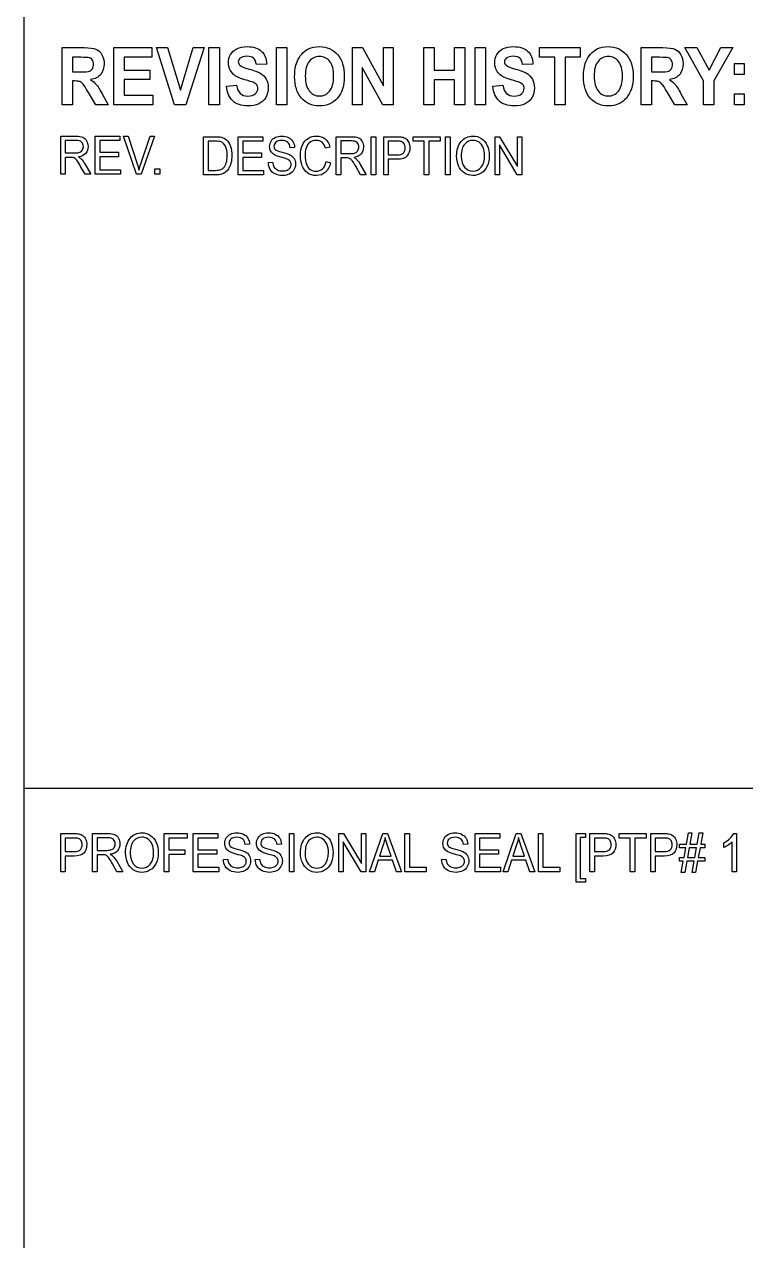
# Model space of a CAD drawing. Header units: millimetres. Extents: x 6 to 426, y 5 to 274.
# Drawn here: x 352.3 to 392.7, y 73.6 to 141.6 of the extents above; entities that cross this region are included whole.
import ezdxf

# ---------------------------------------------------------------- set-up
doc = ezdxf.new("R2010")
doc.units = ezdxf.units.MM
doc.layers.get('0').update_dxf_attribs({"linetype": 'CONTINUOUS'})

msp = doc.modelspace()

# ---------------------------------------------------------------- linework, layer by layer
at = {"color": 7}
for points in [[(352.29999, 8.499976), (352.29999, 270.899996)], [(354.424703, 137.141316), (354.424703, 140.345356), (355.642667, 140.345356)], [(386.83222, 137.14129), (386.83222, 140.34533), (388.05016, 140.34533)], [(355.454982, 139.803329), (355.003384, 139.803329), (355.003384, 138.990306)], [(387.862498, 139.803303), (387.410901, 139.803303), (387.410901, 138.99028)], [(355.003384, 138.990306), (355.431509, 138.990306)], [(365.869107, 139.429603), (365.290427, 139.401191)], [(380.773768, 139.42959), (380.19511, 139.401178)], [(387.410901, 138.99028), (387.839026, 138.99028)], [(355.120676, 138.478882), (355.003384, 138.478882), (355.003384, 137.141316), (354.424703, 137.141316)], [(363.620889, 138.18383), (364.183921, 138.245025)], [(378.525572, 138.183817), (379.088605, 138.245012)], [(387.528193, 138.478857), (387.410901, 138.478857), (387.410901, 137.14129), (386.83222, 137.14129)], [(356.651418, 137.766388), (357.001371, 137.141316), (356.309311, 137.141316), (355.890931, 137.838511)], [(389.058934, 137.766362), (389.408865, 137.14129), (388.716804, 137.14129), (388.298448, 137.838485)], [(354.338101, 133.257076), (354.338101, 135.393108), (355.185254, 135.393108)], [(355.195694, 135.157067), (354.590948, 135.157067), (354.590948, 134.450397)], [(358.588219, 133.257076), (357.84794, 135.393108), (358.121621, 135.393108), (358.618195, 133.841352)], [(358.821506, 133.841352), (359.337617, 135.393108), (359.595673, 135.393108), (358.847571, 133.257076), (358.588219, 133.257076)], [(362.337389, 133.226076), (362.337389, 135.362108), (362.99556, 135.362108)], [(362.991648, 135.11004), (362.590236, 135.11004), (362.590236, 133.478146)], [(369.757161, 133.226076), (369.757161, 135.362108), (370.604314, 135.362108)], [(370.614754, 135.126067), (370.010008, 135.126067), (370.010008, 134.419397)], [(372.42244, 133.226076), (372.42244, 135.362108), (373.143181, 135.362108)], [(373.164038, 135.11004), (372.675287, 135.11004), (372.675287, 134.346547)], [(354.884189, 134.205612), (354.590948, 134.205612), (354.590948, 133.257073), (354.338101, 133.257076)], [(354.590948, 134.450397), (355.13442, 134.450397)], [(367.422924, 134.760351), (367.180516, 134.739958)], [(369.409175, 134.776375), (369.160239, 134.710809)], [(370.303249, 134.174612), (370.010008, 134.174612), (370.010008, 133.226073), (369.757161, 133.226076)], [(370.010008, 134.419397), (370.553504, 134.419397)], [(372.675287, 134.346547), (373.169246, 134.346547)], [(355.689629, 133.838438), (356.02199, 133.257076), (355.703981, 133.257076), (355.451134, 133.701476)], [(362.590236, 133.478146), (362.998176, 133.478146)], [(365.959312, 133.912345), (366.197807, 133.935662)], [(369.18892, 133.975), (369.441767, 133.903603)], [(371.108713, 133.807438), (371.441051, 133.226076), (371.123041, 133.226076), (370.870194, 133.670476)], [(373.165334, 134.094481), (372.675287, 134.094481), (372.675287, 133.226081), (372.42244, 133.226076)], [(363.026857, 133.226076), (362.337389, 133.226076)], [(352.3, 98.89999), (426.11324, 98.89999)], [(354.337389, 94.226076), (354.337389, 96.362108), (355.05813, 96.362108)], [(355.078986, 96.11004), (354.590236, 96.11004), (354.590236, 95.346547)], [(356.121626, 94.226076), (356.121626, 96.362108), (356.968779, 96.362108)], [(356.979219, 96.126067), (356.374473, 96.126067), (356.374473, 95.419397)], [(383.955251, 94.226071), (383.955251, 96.362103), (384.675992, 96.362103)], [(384.696825, 96.110035), (384.208098, 96.110035), (384.208098, 95.346541)], [(387.366017, 94.226071), (387.366017, 96.362103), (388.086758, 96.362103)], [(388.107614, 96.110035), (387.618864, 96.110035), (387.618864, 95.346541)], [(392.009746, 96.370845), (392.160926, 96.370845), (392.160926, 94.226071)], [(354.590236, 95.346547), (355.084195, 95.346547)], [(356.374473, 95.419397), (356.917945, 95.419397)], [(364.909894, 95.760348), (364.667463, 95.739956)], [(366.690219, 95.760348), (366.447811, 95.739956)], [(372.38962, 95.729744), (372.179782, 95.103213)], [(372.179782, 95.103213), (372.827537, 95.103213), (372.628139, 95.694774)], [(377.123257, 95.760345), (376.880849, 95.739953)], [(379.857633, 95.729744), (379.647795, 95.103213)], [(379.647795, 95.103213), (380.295527, 95.103213), (380.096129, 95.694774)], [(384.208098, 95.346541), (384.702057, 95.346541)], [(387.618864, 95.346541), (388.112823, 95.346541)], [(391.45713, 95.581126), (391.45713, 95.834653)], [(392.160926, 94.226071), (391.92632, 94.226071), (391.92632, 95.897305)], [(355.080282, 95.094481), (354.590236, 95.094481), (354.590236, 94.226081), (354.337389, 94.226076)], [(356.667714, 95.174612), (356.374473, 95.174612), (356.374473, 94.226073), (356.121626, 94.226076)], [(357.473177, 94.807438), (357.805515, 94.226076), (357.487506, 94.226076), (357.234659, 94.670476)], [(363.446259, 94.912343), (363.684778, 94.935659)], [(365.226607, 94.912343), (365.465103, 94.935659)], [(375.659645, 94.91234), (375.89814, 94.935657)], [(384.698145, 95.094476), (384.208098, 95.094476), (384.208098, 94.226076), (383.955251, 94.226071)], [(388.10891, 95.094476), (387.618864, 95.094476), (387.618864, 94.226076), (387.366017, 94.226071)]]:
    msp.add_lwpolyline(points, dxfattribs=at)
for points in [[(357.314149, 137.141316), (357.314149, 140.345356), (359.439197, 140.345356), (359.439197, 139.803336), (357.89283, 139.803336), (357.89283, 139.093026), (359.331674, 139.093026), (359.331674, 138.55319), (357.89283, 138.55319), (357.89283, 137.681151), (359.493942, 137.681151), (359.493942, 137.141316)], [(360.715795, 137.141316), (359.691396, 140.345356), (360.318943, 140.345356), (361.044244, 137.974017), (361.746073, 140.345356), (362.359939, 140.345356), (361.333573, 137.141316)], [(362.637532, 137.141316), (362.637532, 140.345356), (363.216213, 140.345356), (363.216213, 137.141316)], [(366.420404, 137.141316), (366.420404, 140.345356), (366.999062, 140.345356), (366.999062, 137.141316)], [(370.670499, 137.141303), (370.670499, 140.345343), (371.233531, 140.345343), (372.406518, 138.205674), (372.406518, 140.345343), (372.944134, 140.345343), (372.944134, 137.141303), (372.363509, 137.141303), (371.208115, 139.230705), (371.208115, 137.141303)], [(374.670362, 137.141303), (374.670362, 140.345343), (375.249043, 140.345343), (375.249043, 139.084271), (376.382909, 139.084271), (376.382909, 140.345343), (376.96159, 140.345343), (376.96159, 137.141303), (376.382909, 137.141303), (376.382909, 138.542251), (375.249043, 138.542251), (375.249043, 137.141303)], [(377.542215, 137.141303), (377.542215, 140.345343), (378.120896, 140.345343), (378.120896, 137.141303)], [(381.987819, 137.141303), (381.987819, 139.803323), (381.137402, 139.803323), (381.137402, 140.345343), (383.41495, 140.345343), (383.41495, 139.803323), (382.566477, 139.803323), (382.566477, 137.141303)], [(390.325763, 137.14129), (390.325763, 138.489785), (389.275925, 140.34533), (389.954305, 140.34533), (390.628773, 139.0777), (391.28956, 140.34533), (391.956204, 140.34533), (390.902477, 138.485412), (390.902477, 137.14129)], [(392.048079, 138.848217), (392.048079, 139.46236), (392.597431, 139.46236), (392.597431, 138.848217)], [(367.433067, 138.723666)], [(368.02934, 138.745507)], [(383.5987, 138.723653)], [(384.194973, 138.745494)], [(363.620889, 138.18383)], [(378.525572, 138.183817)], [(392.048079, 137.14129), (392.048079, 137.755433), (392.597431, 137.755433), (392.597431, 137.14129)], [(356.267014, 133.257076), (356.267014, 135.393108), (357.648519, 135.393108), (357.648519, 135.14104), (356.519861, 135.14104), (356.519861, 134.486824), (357.576852, 134.486824), (357.576852, 134.236213), (356.519861, 134.236213), (356.519861, 133.509146), (357.692848, 133.509146), (357.692848, 133.257076)], [(364.270214, 133.226076), (364.270214, 135.362108), (365.651719, 135.362108), (365.651719, 135.11004), (364.523061, 135.11004), (364.523061, 134.455824), (365.580052, 134.455824), (365.580052, 134.205213), (364.523061, 134.205213), (364.523061, 133.478146), (365.696048, 133.478146), (365.696048, 133.226076)], [(371.723875, 133.226076), (371.723875, 135.362108), (371.976722, 135.362108), (371.976722, 133.226076)], [(374.688923, 133.226076), (374.688923, 135.11004), (374.059408, 135.11004), (374.059408, 135.362108), (375.573877, 135.362108), (375.573877, 135.11004), (374.94177, 135.11004), (374.94177, 133.226076)], [(375.876238, 133.226076), (375.876238, 135.362108), (376.129085, 135.362108), (376.129085, 133.226076)], [(378.648392, 133.226073), (378.648392, 135.362106), (378.907744, 135.362106), (379.91131, 133.685043), (379.91131, 135.362106), (380.153717, 135.362106), (380.153717, 133.226073), (379.894365, 133.226073), (378.8908, 134.904593), (378.8908, 133.226073)], [(376.497928, 134.266408)], [(376.758577, 134.262035)], [(359.613913, 133.257076), (359.613913, 133.555772), (359.881113, 133.555772), (359.881113, 133.257076)], [(365.959312, 133.912355)], [(369.18892, 133.975)], [(360.134544, 94.226073), (360.134544, 96.362106), (361.423526, 96.362106), (361.423526, 96.110038), (360.387392, 96.110038), (360.387392, 95.448537), (361.284059, 95.448537), (361.284059, 95.196466), (360.387392, 95.196466), (360.387392, 94.226073)], [(361.757161, 94.226073), (361.757161, 96.362106), (363.138689, 96.362106), (363.138689, 96.110038), (362.010008, 96.110038), (362.010008, 95.455822), (363.067, 95.455822), (363.067, 95.205211), (362.010008, 95.205211), (362.010008, 94.478144), (363.182995, 94.478144), (363.182995, 94.226073)], [(367.13596, 94.226073), (367.13596, 96.362106), (367.388807, 96.362106), (367.388807, 94.226073)], [(369.908114, 94.226071), (369.908114, 96.362103), (370.167466, 96.362103), (371.171008, 94.68504), (371.171008, 96.362103), (371.413439, 96.362103), (371.413439, 94.226071), (371.154087, 94.226071), (370.150522, 95.90459), (370.150522, 94.226071)], [(371.628485, 94.226071), (372.362259, 96.362103), (372.634643, 96.362103), (373.416634, 94.226071), (373.128602, 94.226071), (372.905731, 94.872999), (372.106796, 94.872999), (371.896958, 94.226071)], [(373.608232, 94.226071), (373.608232, 96.362103), (373.861056, 96.362103), (373.861056, 94.478141), (374.802052, 94.478141), (374.802052, 94.226071)], [(377.531197, 94.226071), (377.531197, 96.362103), (378.912725, 96.362103), (378.912725, 96.110035), (377.784044, 96.110035), (377.784044, 95.455819), (378.841035, 95.455819), (378.841035, 95.205208), (377.784044, 95.205208), (377.784044, 94.478141), (378.957031, 94.478141), (378.957031, 94.226071)], [(379.096475, 94.226071), (379.830249, 96.362103), (380.102656, 96.362103), (380.884624, 94.226071), (380.596592, 94.226071), (380.373744, 94.872999), (379.574809, 94.872999), (379.364971, 94.226071)], [(381.076222, 94.226071), (381.076222, 96.362103), (381.329069, 96.362103), (381.329069, 94.478141), (382.270065, 94.478141), (382.270065, 94.226071)], [(383.188908, 93.633052), (383.188908, 96.362103), (383.706316, 96.362103), (383.706316, 96.145002), (383.423491, 96.145002), (383.423491, 93.850153), (383.706316, 93.850153), (383.706316, 93.633052)], [(386.22171, 94.226071), (386.22171, 96.110035), (385.592219, 96.110035), (385.592219, 96.362103), (387.106665, 96.362103), (387.106665, 96.110035), (386.474558, 96.110035), (386.474558, 94.226071)], [(389.074675, 94.189644), (389.188055, 94.810347), (388.9678, 94.810347), (388.9678, 95.027448), (389.227152, 95.027448), (389.32361, 95.556355), (388.9678, 95.556355), (388.9678, 95.773456), (389.362707, 95.773456), (389.476087, 96.39853), (389.671596, 96.39853), (389.558194, 95.773456), (389.968749, 95.773456), (390.082129, 96.39853), (390.278935, 96.39853), (390.165555, 95.773456), (390.391018, 95.773456), (390.391018, 95.556355), (390.126458, 95.556355), (390.028703, 95.027448), (390.391018, 95.027448), (390.391018, 94.810347), (389.989606, 94.810347), (389.876203, 94.189644), (389.680717, 94.189644), (389.7928, 94.810347), (389.383564, 94.810347), (389.270161, 94.189644)], [(389.422661, 95.027448), (389.831897, 95.027448), (389.929652, 95.556355), (389.519096, 95.556355)], [(357.968432, 95.266408)], [(358.229104, 95.262035)], [(363.446259, 94.912353)], [(365.226607, 94.912353)], [(367.757627, 95.266406)], [(368.018298, 95.262032)], [(375.659645, 94.91235)]]:
    msp.add_lwpolyline(points, close=True, dxfattribs=at)
for points in [[(355.642667, 140.345356), (355.948933, 140.345356), (356.171147, 140.316215), (356.309311, 140.257933)], [(356.309311, 140.257933), (356.448755, 140.201108), (356.560183, 140.099116), (356.643593, 139.951955)], [(363.847648, 139.96288), (363.931074, 140.105672), (364.050333, 140.214222), (364.205426, 140.288532)], [(364.205426, 140.288532), (364.361815, 140.362841), (364.550141, 140.399996), (364.770403, 140.399996)], [(364.770403, 140.399996), (365.130126, 140.399996), (365.400566, 140.311845), (365.581723, 140.135542)], [(367.829942, 139.984738), (367.943321, 140.114415), (368.067133, 140.21058), (368.201377, 140.273232)], [(368.201377, 140.273232), (368.379927, 140.357741), (368.585853, 140.399996), (368.819155, 140.399996)], [(368.819155, 140.399996), (369.241424, 140.399996), (369.578978, 140.253563), (369.831818, 139.960696)], [(378.752332, 139.962868), (378.835742, 140.105659), (378.955001, 140.214209), (379.11011, 140.288519)], [(379.11011, 140.288519), (379.266499, 140.362828), (379.454824, 140.399983), (379.675087, 140.399983)], [(379.675087, 140.399983), (380.034794, 140.399983), (380.305234, 140.311832), (380.486407, 140.13553)], [(383.995575, 139.984725), (384.108955, 140.114402), (384.232767, 140.210567), (384.36701, 140.273219)], [(384.36701, 140.273219), (384.54556, 140.357728), (384.751486, 140.399983), (384.984789, 140.399983)], [(384.984789, 140.399983), (385.407057, 140.399983), (385.744611, 140.25355), (385.997451, 139.960683)], [(388.05016, 140.34533), (388.356441, 140.34533), (388.578656, 140.316189), (388.716804, 140.257907)], [(388.716804, 140.257907), (388.856264, 140.201083), (388.9677, 140.09909), (389.05111, 139.951929)], [(355.87725, 139.792408), (355.830337, 139.799688), (355.689581, 139.803329), (355.454982, 139.803329)], [(356.094264, 139.665644), (356.043431, 139.732668), (355.971093, 139.774922), (355.87725, 139.792408)], [(356.172459, 139.405562), (356.172459, 139.513384), (356.146394, 139.600078), (356.094264, 139.665644)], [(356.643593, 139.951955), (356.727004, 139.804793), (356.768709, 139.636505), (356.768709, 139.447089)], [(363.7245, 139.506097), (363.7245, 139.669288), (363.765549, 139.821549), (363.847648, 139.96288)], [(364.369639, 139.748696), (364.308389, 139.699156), (364.277764, 139.63286), (364.277764, 139.549809)], [(364.764547, 139.864531), (364.596414, 139.864531), (364.464778, 139.82592), (364.369639, 139.748696)], [(365.130126, 139.755254), (365.049323, 139.828106), (364.927463, 139.864531), (364.764547, 139.864531)], [(365.290427, 139.401191), (365.265658, 139.565837), (365.212224, 139.683858), (365.130126, 139.755254)], [(365.581723, 140.135542), (365.764177, 139.95924), (365.859972, 139.723927), (365.869107, 139.429603)], [(367.564062, 139.545438), (367.629216, 139.708627), (367.717843, 139.85506), (367.829942, 139.984738)], [(368.248298, 139.571653), (368.102326, 139.389523), (368.02934, 139.114141), (368.02934, 138.745507)], [(368.825012, 139.847035), (368.586509, 139.847035), (368.394271, 139.755241), (368.248298, 139.571653)], [(369.397813, 139.576024), (369.254449, 139.756698), (369.063515, 139.847035), (368.825012, 139.847035)], [(369.614827, 138.754251), (369.614827, 139.121426), (369.542489, 139.39535), (369.397813, 139.576024)], [(369.831818, 139.960696), (370.085969, 139.66783), (370.213045, 139.260586), (370.213045, 138.738965)], [(378.629183, 139.506084), (378.629183, 139.669275), (378.670233, 139.821536), (378.752332, 139.962868)], [(379.274323, 139.748683), (379.213057, 139.699143), (379.182424, 139.632847), (379.182424, 139.549796)], [(379.66923, 139.864518), (379.501097, 139.864518), (379.369462, 139.825907), (379.274323, 139.748683)], [(380.034809, 139.755241), (379.953991, 139.828093), (379.832132, 139.864518), (379.66923, 139.864518)], [(380.19511, 139.401178), (380.170342, 139.565824), (380.116908, 139.683845), (380.034809, 139.755241)], [(380.486407, 140.13553), (380.66886, 139.959227), (380.764647, 139.723914), (380.773768, 139.42959)], [(383.729695, 139.545425), (383.79485, 139.708614), (383.883476, 139.855047), (383.995575, 139.984725)], [(384.413932, 139.57164), (384.267959, 139.38951), (384.194973, 139.114128), (384.194973, 138.745494)], [(384.990645, 139.847022), (384.752142, 139.847022), (384.559904, 139.755228), (384.413932, 139.57164)], [(385.563446, 139.576011), (385.420082, 139.756685), (385.229148, 139.847022), (384.990645, 139.847022)], [(385.78046, 138.754239), (385.78046, 139.121413), (385.708122, 139.395337), (385.563446, 139.576011)], [(385.997451, 139.960683), (386.251602, 139.667817), (386.378678, 139.260573), (386.378678, 138.738952)], [(388.284767, 139.792382), (388.237853, 139.799662), (388.097097, 139.803303), (387.862498, 139.803303)], [(388.501758, 139.665618), (388.45094, 139.732642), (388.37861, 139.774897), (388.284767, 139.792382)], [(388.579976, 139.405536), (388.579976, 139.513358), (388.553903, 139.600052), (388.501758, 139.665618)], [(389.05111, 139.951929), (389.134521, 139.804767), (389.176226, 139.636479), (389.176226, 139.447063)], [(355.431509, 138.990306), (355.709118, 138.990306), (355.882459, 139.003418), (355.951533, 139.029644)], [(355.951533, 139.029644), (356.020622, 139.055871), (356.074712, 139.101039), (356.113802, 139.165149)], [(356.113802, 139.165149), (356.152906, 139.229259), (356.172459, 139.309397), (356.172459, 139.405562)], [(356.768709, 139.447089), (356.768709, 139.206677), (356.705499, 139.00779), (356.57908, 138.850429)], [(363.988412, 138.861355), (363.812471, 139.037658), (363.7245, 139.252572), (363.7245, 139.506097)], [(364.277764, 139.549809), (364.277764, 139.474043), (364.306437, 139.409205), (364.363783, 139.355295)], [(364.363783, 139.355295), (364.436761, 139.286813), (364.614006, 139.215418), (364.895519, 139.141108)], [(364.895519, 139.141108), (365.177031, 139.066799), (365.38491, 138.989575), (365.519154, 138.909438)], [(365.519154, 138.909438), (365.654694, 138.830758), (365.760265, 138.722209), (365.835867, 138.583789)], [(367.433067, 138.723666), (367.433067, 139.050043), (367.476732, 139.323967), (367.564062, 139.545438)], [(378.893096, 138.861342), (378.717154, 139.037645), (378.629183, 139.252559), (378.629183, 139.506084)], [(379.182424, 139.549796), (379.182424, 139.47403), (379.211097, 139.409192), (379.268443, 139.355282)], [(379.268443, 139.355282), (379.341437, 139.2868), (379.51869, 139.215405), (379.800203, 139.141095)], [(379.800203, 139.141095), (380.081715, 139.066786), (380.289593, 138.989562), (380.423837, 138.909425)], [(380.423837, 138.909425), (380.559377, 138.830745), (380.664948, 138.722196), (380.74055, 138.583776)], [(383.5987, 138.723653), (383.5987, 139.05003), (383.642365, 139.323954), (383.729695, 139.545425)], [(387.839026, 138.99028), (388.116634, 138.99028), (388.289975, 139.003393), (388.35905, 139.029618)], [(388.35905, 139.029618), (388.428124, 139.055845), (388.482213, 139.101014), (388.521318, 139.165123)], [(388.521318, 139.165123), (388.560423, 139.229233), (388.579976, 139.309371), (388.579976, 139.405536)], [(389.176226, 139.447063), (389.176226, 139.206651), (389.113016, 139.007764), (388.986596, 138.850403)], [(355.411972, 138.441729), (355.350722, 138.466498), (355.253624, 138.478882), (355.120676, 138.478882)], [(355.585954, 138.308407), (355.531216, 138.373975), (355.473222, 138.418415), (355.411972, 138.441729)], [(355.890931, 137.838511), (355.742351, 138.087665), (355.640692, 138.244297), (355.585954, 138.308407)], [(356.57908, 138.850429), (356.45266, 138.694525), (356.263686, 138.596174), (356.012158, 138.555377)], [(356.012158, 138.555377), (356.137266, 138.473782), (356.240221, 138.384174), (356.321024, 138.286553)], [(356.321024, 138.286553), (356.403138, 138.18893), (356.513269, 138.015542), (356.651418, 137.766388)], [(364.641375, 138.544449), (364.33119, 138.630414), (364.113536, 138.736049), (363.988412, 138.861355)], [(364.183921, 138.245025), (364.21781, 138.033754), (364.286229, 137.878579), (364.389176, 137.7795)], [(365.104709, 138.404572), (365.036931, 138.430799), (364.882487, 138.477425), (364.641375, 138.544449)], [(365.311931, 138.264696), (365.272826, 138.318606), (365.203752, 138.365231), (365.104709, 138.404572)], [(365.372533, 138.072366), (365.372533, 138.148133), (365.352332, 138.212243), (365.311931, 138.264696)], [(365.835867, 138.583789), (365.912765, 138.446828), (365.951214, 138.277082), (365.951214, 138.074553)], [(367.810382, 137.521605), (367.558838, 137.813013), (367.433067, 138.2137), (367.433067, 138.723666)], [(368.02934, 138.745507), (368.02934, 138.382703), (368.104278, 138.107322), (368.254155, 137.919364)], [(369.391956, 137.917177), (369.540537, 138.103679), (369.614827, 138.382704), (369.614827, 138.754251)], [(370.213045, 138.738965), (370.213045, 138.221714), (370.087273, 137.816655), (369.83573, 137.523789)], [(379.546059, 138.544436), (379.235874, 138.630401), (379.018219, 138.736036), (378.893096, 138.861342)], [(379.088605, 138.245012), (379.122478, 138.033741), (379.190897, 137.878566), (379.29386, 137.779487)], [(380.009392, 138.404559), (379.941615, 138.430786), (379.78717, 138.477412), (379.546059, 138.544436)], [(380.216615, 138.264683), (380.17751, 138.318593), (380.108436, 138.365219), (380.009392, 138.404559)], [(380.277217, 138.072353), (380.277217, 138.14812), (380.257016, 138.21223), (380.216615, 138.264683)], [(380.74055, 138.583776), (380.817433, 138.446815), (380.855874, 138.277069), (380.855874, 138.07454)], [(383.976015, 137.521592), (383.724472, 137.813), (383.5987, 138.213687), (383.5987, 138.723653)], [(384.194973, 138.745494), (384.194973, 138.38269), (384.269912, 138.107309), (384.419788, 137.919351)], [(385.55759, 137.917164), (385.70617, 138.103666), (385.78046, 138.382691), (385.78046, 138.754239)], [(386.378678, 138.738952), (386.378678, 138.221701), (386.252906, 137.816642), (386.001363, 137.523776)], [(387.819489, 138.441703), (387.758224, 138.466472), (387.661125, 138.478857), (387.528193, 138.478857)], [(387.993471, 138.308381), (387.938733, 138.373949), (387.880739, 138.41839), (387.819489, 138.441703)], [(388.298448, 137.838485), (388.149867, 138.087639), (388.048208, 138.244271), (387.993471, 138.308381)], [(388.986596, 138.850403), (388.860176, 138.694499), (388.671195, 138.596148), (388.419651, 138.555351)], [(388.419651, 138.555351), (388.544775, 138.473756), (388.647738, 138.384148), (388.72854, 138.286527)], [(388.72854, 138.286527), (388.810655, 138.188904), (388.920786, 138.015516), (389.058934, 137.766362)], [(363.968875, 137.364242), (363.774677, 137.552202), (363.658682, 137.825398), (363.620889, 138.18383)], [(364.389176, 137.7795), (364.493451, 137.680422), (364.633559, 137.630882), (364.8095, 137.630882)], [(364.8095, 137.630882), (364.995874, 137.630882), (365.135982, 137.674594), (365.229825, 137.762017)], [(365.229825, 137.762017), (365.324964, 137.850896), (365.372533, 137.954346), (365.372533, 138.072366)], [(365.814362, 137.558759), (365.723127, 137.398484), (365.5941, 137.279006), (365.427279, 137.200324)], [(365.951214, 138.074553), (365.951214, 137.890965), (365.905597, 137.719033), (365.814362, 137.558759)], [(368.826956, 137.086676), (368.400783, 137.086676), (368.061925, 137.231652), (367.810382, 137.521605)], [(368.254155, 137.919364), (368.404032, 137.732862), (368.594317, 137.639611), (368.825012, 137.639611)], [(368.825012, 137.639611), (369.055691, 137.639611), (369.244672, 137.732133), (369.391956, 137.917177)], [(369.83573, 137.523789), (369.584186, 137.23238), (369.247929, 137.086676), (368.826956, 137.086676)], [(378.873559, 137.364229), (378.679361, 137.552189), (378.563365, 137.825385), (378.525572, 138.183817)], [(379.29386, 137.779487), (379.398134, 137.680409), (379.538243, 137.630869), (379.714184, 137.630869)], [(379.714184, 137.630869), (379.900558, 137.630869), (380.040666, 137.674581), (380.134508, 137.762004)], [(380.134508, 137.762004), (380.229647, 137.850883), (380.277217, 137.954333), (380.277217, 138.072353)], [(380.719046, 137.558746), (380.627811, 137.398471), (380.498783, 137.278993), (380.331962, 137.200311)], [(380.855874, 138.07454), (380.855874, 137.890952), (380.810265, 137.71902), (380.719046, 137.558746)], [(384.992589, 137.086663), (384.566416, 137.086663), (384.227558, 137.231639), (383.976015, 137.521592)], [(384.419788, 137.919351), (384.569665, 137.732849), (384.75995, 137.639598), (384.990645, 137.639598)], [(384.990645, 137.639598), (385.221324, 137.639598), (385.410306, 137.73212), (385.55759, 137.917164)], [(386.001363, 137.523776), (385.74982, 137.232367), (385.413562, 137.086663), (384.992589, 137.086663)], [(364.803644, 137.084489), (364.441313, 137.084489), (364.163057, 137.17774), (363.968875, 137.364242)], [(365.427279, 137.200324), (365.260457, 137.123101), (365.052579, 137.084489), (364.803644, 137.084489)], [(379.708327, 137.084476), (379.345997, 137.084476), (379.067741, 137.177727), (378.873559, 137.364229)], [(380.331962, 137.200311), (380.165126, 137.123088), (379.957247, 137.084476), (379.708327, 137.084476)], [(355.185254, 135.393108), (355.355563, 135.393108), (355.485022, 135.373681), (355.573634, 135.334827)], [(355.505879, 135.059445), (355.440709, 135.124526), (355.337314, 135.157067), (355.195694, 135.157067)], [(355.60493, 134.810289), (355.60493, 134.911312), (355.571913, 134.994364), (355.505879, 135.059445)], [(355.554097, 134.617959), (355.587986, 134.677212), (355.60493, 134.741322), (355.60493, 134.810289)], [(355.573634, 135.334827), (355.66226, 135.296944), (355.733078, 135.229434), (355.786087, 135.132296)], [(355.865578, 134.810289), (355.865578, 134.658756), (355.821705, 134.531021), (355.733958, 134.427086)], [(355.786087, 135.132296), (355.839081, 135.03516), (355.865578, 134.927824), (355.865578, 134.810289)], [(363.318778, 135.066329), (363.251016, 135.09547), (363.141972, 135.11004), (362.991648, 135.11004)], [(362.99556, 135.362108), (363.144141, 135.362108), (363.257528, 135.35191), (363.335722, 135.331512)], [(363.557297, 134.824457), (363.492127, 134.944906), (363.412621, 135.02553), (363.318778, 135.066329)], [(363.335722, 135.331512), (363.445213, 135.303342), (363.538624, 135.252345), (363.615954, 135.17852)], [(363.656348, 134.31012), (363.656348, 134.533533), (363.623331, 134.704979), (363.557297, 134.824457)], [(363.615954, 135.17852), (363.716741, 135.083327), (363.791895, 134.96142), (363.841417, 134.812801)], [(363.841417, 134.812801), (363.891818, 134.665154), (363.917019, 134.496136), (363.917019, 134.305749)], [(366.032298, 134.80989), (366.032298, 134.917712), (366.059667, 135.018249), (366.114404, 135.1115)], [(366.098756, 134.54325), (366.054451, 134.622902), (366.032298, 134.711782), (366.032298, 134.80989)], [(366.114404, 135.1115), (366.169142, 135.205722), (366.24908, 135.277117), (366.354219, 135.325684)], [(366.380284, 135.054681), (366.310763, 134.992514), (366.276002, 134.917233), (366.276002, 134.828838)], [(366.276002, 134.828838), (366.276002, 134.752101), (366.30077, 134.688963), (366.350307, 134.639422)], [(366.354219, 135.325684), (366.459343, 135.374253), (366.576202, 135.398538), (366.704798, 135.398538)], [(366.715238, 135.149389), (366.562306, 135.149389), (366.450655, 135.117819), (366.380284, 135.054681)], [(366.704798, 135.398538), (366.846434, 135.398538), (366.971118, 135.372796), (367.078849, 135.321313)], [(367.047576, 135.045939), (366.972854, 135.114906), (366.862075, 135.149389), (366.715238, 135.149389)], [(367.180516, 134.739958), (367.167553, 134.874979), (367.12324, 134.976973), (367.047576, 135.045939)], [(367.078849, 135.321313), (367.18746, 135.270803), (367.270871, 135.196008), (367.329081, 135.096928)], [(367.329081, 135.096928), (367.387306, 134.997849), (367.418587, 134.885656), (367.422924, 134.760351)], [(367.752669, 134.31012), (367.752669, 134.532562), (367.790462, 134.72635), (367.866049, 134.891483)], [(367.866049, 134.891483), (367.942515, 135.057585), (368.050694, 135.183377), (368.190586, 135.268857)], [(368.280517, 135.038644), (368.182338, 134.959963), (368.113263, 134.854084), (368.073294, 134.721007)], [(368.190586, 135.268857), (368.331342, 135.355309), (368.486003, 135.398535), (368.654568, 135.398535)], [(368.649359, 135.156666), (368.502507, 135.156666), (368.37956, 135.117325), (368.280517, 135.038644)], [(368.967369, 135.0503), (368.883079, 135.12121), (368.777076, 135.156666), (368.649359, 135.156666)], [(368.654568, 135.398535), (368.845725, 135.398535), (369.006466, 135.344138), (369.13679, 135.235345)], [(369.160239, 134.710809), (369.115934, 134.866227), (369.051644, 134.979391), (368.967369, 135.0503)], [(369.13679, 135.235345), (369.267114, 135.126553), (369.357909, 134.973563), (369.409175, 134.776375)], [(370.604314, 135.362108), (370.774623, 135.362108), (370.90409, 135.342681), (370.992717, 135.303827)], [(370.924939, 135.028445), (370.859769, 135.093526), (370.756374, 135.126067), (370.614754, 135.126067)], [(371.02399, 134.779289), (371.02399, 134.880312), (370.990973, 134.963364), (370.924939, 135.028445)], [(370.992717, 135.303827), (371.081344, 135.265944), (371.152154, 135.198434), (371.205148, 135.101296)], [(371.205148, 135.101296), (371.258157, 135.00416), (371.284662, 134.896824), (371.284662, 134.779289)], [(373.143181, 135.362108), (373.270033, 135.362108), (373.366916, 135.355311), (373.433829, 135.341716)], [(373.399941, 135.091097), (373.357363, 135.103726), (373.278729, 135.11004), (373.164038, 135.11004)], [(373.558945, 134.964333), (373.518976, 135.028445), (373.465975, 135.0707), (373.399941, 135.091097)], [(373.433829, 135.341716), (373.527657, 135.324231), (373.606291, 135.290719), (373.669732, 135.24118)], [(373.620195, 134.735577), (373.620195, 134.824943), (373.599779, 134.901195), (373.558945, 134.964333)], [(373.669732, 135.24118), (373.733158, 135.192611), (373.783984, 135.12413), (373.822209, 135.035735)], [(373.822209, 135.035735), (373.861314, 134.947341), (373.880867, 134.850205), (373.880867, 134.744327)], [(376.497928, 134.266408), (376.497928, 134.620957), (376.583075, 134.898282), (376.753368, 135.098382)], [(376.753368, 135.098382), (376.923661, 135.299455), (377.143484, 135.399992), (377.412836, 135.399992)], [(376.95147, 134.949761), (376.822874, 134.8128), (376.758577, 134.583557), (376.758577, 134.262035)], [(377.414156, 135.156663), (377.235159, 135.156663), (377.08093, 135.087696), (376.95147, 134.949761)], [(377.412836, 135.399992), (377.589225, 135.399992), (377.74823, 135.352881), (377.88985, 135.258659)], [(377.754318, 135.04884), (377.653531, 135.120722), (377.540143, 135.156663), (377.414156, 135.156663)], [(377.985012, 134.747233), (377.932867, 134.877395), (377.855969, 134.977931), (377.754318, 135.04884)], [(377.88985, 135.258659), (378.031486, 135.164436), (378.139233, 135.032816), (378.213091, 134.863798)], [(378.213091, 134.863798), (378.287813, 134.695752), (378.325175, 134.50488), (378.325175, 134.291179)], [(355.024953, 134.195416), (354.99628, 134.202213), (354.949359, 134.205612), (354.884189, 134.205612)], [(355.139629, 134.138589), (355.102268, 134.165787), (355.064042, 134.184729), (355.024953, 134.195416)], [(355.13442, 134.450397), (355.249992, 134.450397), (355.340354, 134.463511), (355.405509, 134.489738)], [(355.26868, 133.995798), (355.220887, 134.063795), (355.17787, 134.111392), (355.139629, 134.138589)], [(355.733958, 134.427086), (355.646195, 134.323149), (355.510648, 134.257096), (355.327314, 134.228926)], [(355.327314, 134.228926), (355.394228, 134.192986), (355.445061, 134.157531), (355.479814, 134.122562)], [(355.405509, 134.489738), (355.470678, 134.516937), (355.520208, 134.559677), (355.554097, 134.617959)], [(355.479814, 134.122562), (355.553657, 134.046797), (355.623595, 133.952089), (355.689629, 133.838438)], [(363.605514, 133.897775), (363.639403, 134.011426), (363.656348, 134.148874), (363.656348, 134.31012)], [(363.917019, 134.305749), (363.917019, 134.14353), (363.900075, 133.999767), (363.866186, 133.874461)], [(366.303386, 134.345092), (366.212151, 134.398516), (366.143941, 134.464569), (366.098756, 134.54325)], [(366.672229, 134.211044), (366.496704, 134.25864), (366.373756, 134.303322), (366.303386, 134.345092)], [(366.350307, 134.639422), (366.398965, 134.589884), (366.525817, 134.538888), (366.730863, 134.486433)], [(367.012391, 134.107591), (366.961126, 134.129933), (366.847738, 134.164417), (366.672229, 134.211044)], [(366.730863, 134.486433), (366.936789, 134.43495), (367.077985, 134.389782), (367.154451, 134.350928)], [(367.154451, 134.350928), (367.26567, 134.293617), (367.347777, 134.220765), (367.400771, 134.13237)], [(367.400771, 134.13237), (367.45378, 134.044947), (367.480285, 133.943925), (367.480285, 133.829303)], [(367.853016, 133.737499), (367.786118, 133.915259), (367.752669, 134.106133), (367.752669, 134.31012)], [(368.073294, 134.721007), (368.033325, 134.588902), (368.013341, 134.452425), (368.013341, 134.311577)], [(368.013341, 134.311577), (368.013341, 134.129932), (368.036797, 133.971113), (368.083711, 133.835121)], [(370.444013, 134.164416), (370.41534, 134.171213), (370.368419, 134.174612), (370.303249, 134.174612)], [(370.558712, 134.107589), (370.521351, 134.134787), (370.483118, 134.153729), (370.444013, 134.164416)], [(370.553504, 134.419397), (370.669059, 134.419397), (370.759422, 134.432511), (370.824592, 134.458738)], [(371.153018, 134.396086), (371.065256, 134.292149), (370.929708, 134.226096), (370.746374, 134.197926)], [(370.746374, 134.197926), (370.813288, 134.161986), (370.864121, 134.126531), (370.898874, 134.091562)], [(370.824592, 134.458738), (370.889746, 134.485937), (370.939268, 134.528677), (370.973157, 134.586959)], [(370.973157, 134.586959), (371.007046, 134.646212), (371.02399, 134.710322), (371.02399, 134.779289)], [(371.284662, 134.779289), (371.284662, 134.627756), (371.24078, 134.500021), (371.153018, 134.396086)], [(373.725774, 134.28244), (373.622379, 134.157134), (373.435566, 134.094481), (373.165334, 134.094481)], [(373.169246, 134.346547), (373.332595, 134.346547), (373.44859, 134.380544), (373.517232, 134.448539)], [(373.517232, 134.448539), (373.585874, 134.516534), (373.620195, 134.612214), (373.620195, 134.735577)], [(373.880867, 134.744327), (373.880867, 134.562679), (373.829169, 134.408717), (373.725774, 134.28244)], [(376.607396, 133.733128), (376.534417, 133.901175), (376.497928, 134.078935), (376.497928, 134.266408)], [(376.758577, 134.262035), (376.758577, 134.004622), (376.820266, 133.801606), (376.943646, 133.652987)], [(377.879434, 133.655901), (378.002813, 133.805491), (378.064503, 134.017736), (378.064503, 134.292634)], [(378.064503, 134.292634), (378.064503, 134.466507), (378.038006, 134.61804), (377.985012, 134.747233)], [(378.325175, 134.291179), (378.325175, 134.074563), (378.28607, 133.880776), (378.20786, 133.709817)], [(355.451134, 133.701476), (355.377276, 133.829696), (355.316458, 133.927803), (355.26868, 133.995798)], [(358.618195, 133.841352), (358.658165, 133.717018), (358.691614, 133.600454), (358.718543, 133.49166)], [(358.718543, 133.49166), (358.74808, 133.608224), (358.782401, 133.724788), (358.821506, 133.841352)], [(362.998176, 133.478146), (363.124164, 133.478146), (363.222783, 133.491259), (363.294033, 133.517484)], [(363.294033, 133.517484), (363.366147, 133.543711), (363.423493, 133.580624), (363.46607, 133.628221)], [(363.46607, 133.628221), (363.526023, 133.695245), (363.572505, 133.785097), (363.605514, 133.897775)], [(363.735838, 133.562653), (363.682845, 133.481059), (363.624635, 133.416464), (363.561209, 133.368866)], [(363.866186, 133.874461), (363.832297, 133.749156), (363.788848, 133.645219), (363.735838, 133.562653)], [(366.063571, 133.527696), (365.997537, 133.641344), (365.962784, 133.769564), (365.959312, 133.912355)], [(366.338571, 133.274168), (366.222136, 133.330508), (366.130469, 133.415017), (366.063571, 133.527696)], [(366.197807, 133.935662), (366.209073, 133.828811), (366.235137, 133.740902), (366.276002, 133.671935)], [(366.276002, 133.671935), (366.317715, 133.60394), (366.382013, 133.548572), (366.468895, 133.505831)], [(366.468895, 133.505831), (366.555794, 133.464063), (366.653548, 133.443179), (366.762159, 133.443179)], [(366.762159, 133.443179), (366.858595, 133.443179), (366.943741, 133.459206), (367.017599, 133.491261)], [(367.184428, 133.98083), (367.149675, 134.03134), (367.092329, 134.073594), (367.012391, 134.107591)], [(367.017599, 133.491261), (367.091457, 133.523316), (367.146195, 133.567028), (367.181812, 133.622396)], [(367.392947, 133.507296), (367.334737, 133.407246), (367.250894, 133.329051), (367.141419, 133.272712)], [(367.181812, 133.622396), (367.218309, 133.678736), (367.236558, 133.739932), (367.236558, 133.805984)], [(367.236558, 133.805984), (367.236558, 133.873008), (367.219181, 133.93129), (367.184428, 133.98083)], [(367.480285, 133.829303), (367.480285, 133.715655), (367.451172, 133.608319), (367.392947, 133.507296)], [(368.147577, 133.329525), (368.018981, 133.423748), (367.920794, 133.559739), (367.853016, 133.737499)], [(368.083711, 133.835121), (368.131504, 133.700102), (368.205362, 133.59908), (368.305285, 133.532056)], [(368.305285, 133.532056), (368.405193, 133.465031), (368.513364, 133.431518), (368.629799, 133.431518)], [(368.629799, 133.431518), (368.77142, 133.431518), (368.891327, 133.477173), (368.989522, 133.568483)], [(368.989522, 133.568483), (369.087701, 133.659792), (369.154167, 133.795297), (369.18892, 133.975)], [(369.441767, 133.903603), (369.388758, 133.671446), (369.293179, 133.494172), (369.155031, 133.37178)], [(370.68774, 133.964798), (370.639947, 134.032795), (370.596938, 134.080392), (370.558712, 134.107589)], [(370.870194, 133.670476), (370.796351, 133.798696), (370.735533, 133.896803), (370.68774, 133.964798)], [(370.898874, 134.091562), (370.972732, 134.015797), (371.042679, 133.921089), (371.108713, 133.807438)], [(376.929317, 133.335353), (376.787697, 133.432491), (376.68039, 133.565083), (376.607396, 133.733128)], [(376.943646, 133.652987), (377.067905, 133.505339), (377.223438, 133.431516), (377.410244, 133.431516)], [(377.410244, 133.431516), (377.600521, 133.431516), (377.756918, 133.506311), (377.879434, 133.655901)], [(378.20786, 133.709817), (378.129665, 133.538856), (378.018886, 133.409178), (377.875522, 133.320784)], [(363.33313, 133.262502), (363.244503, 133.238218), (363.142412, 133.226076), (363.026857, 133.226076)], [(363.561209, 133.368866), (363.498647, 133.322241), (363.422621, 133.286787), (363.33313, 133.262502)], [(366.773872, 133.189659), (366.600971, 133.189659), (366.455871, 133.217829), (366.338571, 133.274168)], [(367.141419, 133.272712), (367.032808, 133.217343), (366.910292, 133.189659), (366.773872, 133.189659)], [(368.650656, 133.189649), (368.44473, 133.189649), (368.277037, 133.236274), (368.147577, 133.329525)], [(369.155031, 133.37178), (369.017747, 133.250359), (368.849622, 133.189649), (368.650656, 133.189649)], [(377.41154, 133.189649), (377.231679, 133.189649), (377.070938, 133.238217), (376.929317, 133.335353)], [(377.875522, 133.320784), (377.732157, 133.233361), (377.577497, 133.189649), (377.41154, 133.189649)], [(355.05813, 96.362108), (355.184982, 96.362108), (355.281857, 96.355311), (355.348755, 96.341716)], [(355.314889, 96.091097), (355.272312, 96.103726), (355.193678, 96.11004), (355.078986, 96.11004)], [(355.473894, 95.964333), (355.433925, 96.028445), (355.380923, 96.0707), (355.314889, 96.091097)], [(355.348755, 96.341716), (355.442597, 96.324231), (355.521232, 96.290719), (355.584658, 96.24118)], [(355.584658, 96.24118), (355.648084, 96.192611), (355.698917, 96.12413), (355.737158, 96.035735)], [(355.737158, 96.035735), (355.776247, 95.947341), (355.795792, 95.850205), (355.795792, 95.744327)], [(356.968779, 96.362108), (357.139088, 96.362108), (357.268555, 96.342681), (357.357182, 96.303827)], [(357.289404, 96.028445), (357.224234, 96.093526), (357.120839, 96.126067), (356.979219, 96.126067)], [(357.388455, 95.779289), (357.388455, 95.880312), (357.355438, 95.963364), (357.289404, 96.028445)], [(357.357182, 96.303827), (357.445808, 96.265944), (357.516619, 96.198434), (357.569612, 96.101296)], [(357.569612, 96.101296), (357.622622, 96.00416), (357.649126, 95.896824), (357.649126, 95.779289)], [(357.968432, 95.266408), (357.968432, 95.620957), (358.053579, 95.898282), (358.223872, 96.098382)], [(358.223872, 96.098382), (358.394181, 96.299455), (358.614011, 96.399992), (358.883363, 96.399992)], [(358.884659, 96.156663), (358.705678, 96.156663), (358.551449, 96.087696), (358.421974, 95.949761)], [(358.883363, 96.399992), (359.059737, 96.399992), (359.218741, 96.352881), (359.360377, 96.258659)], [(359.224822, 96.04884), (359.124035, 96.120722), (359.010647, 96.156663), (358.884659, 96.156663)], [(359.455516, 95.747233), (359.403387, 95.877395), (359.326488, 95.977931), (359.224822, 96.04884)], [(359.360377, 96.258659), (359.501998, 96.164436), (359.609737, 96.032816), (359.683595, 95.863798)], [(363.519245, 95.809887), (363.519245, 95.91771), (363.546614, 96.018246), (363.601352, 96.111497)], [(363.601352, 96.111497), (363.656105, 96.20572), (363.736043, 96.277114), (363.841167, 96.325682)], [(363.867231, 96.054678), (363.797725, 95.992511), (363.762972, 95.91723), (363.762972, 95.828836)], [(363.841167, 96.325682), (363.946306, 96.374251), (364.063173, 96.398535), (364.191769, 96.398535)], [(364.202185, 96.149386), (364.049269, 96.149386), (363.937617, 96.117817), (363.867231, 96.054678)], [(364.191769, 96.398535), (364.333389, 96.398535), (364.458073, 96.372794), (364.56582, 96.321311)], [(364.534547, 96.045936), (364.459809, 96.114903), (364.349022, 96.149386), (364.202185, 96.149386)], [(364.667463, 95.739956), (364.6545, 95.874976), (364.610195, 95.97697), (364.534547, 96.045936)], [(364.56582, 96.321311), (364.674431, 96.270801), (364.757841, 96.196006), (364.816051, 96.096925)], [(364.816051, 96.096925), (364.874261, 95.997846), (364.905542, 95.885654), (364.909894, 95.760348)], [(365.299593, 95.809887), (365.299593, 95.91771), (365.326962, 96.018246), (365.3817, 96.111497)], [(365.3817, 96.111497), (365.436437, 96.20572), (365.516368, 96.277114), (365.621492, 96.325682)], [(365.647556, 96.054678), (365.57805, 95.992511), (365.543297, 95.91723), (365.543297, 95.828836)], [(365.621492, 96.325682), (365.726631, 96.374251), (365.843498, 96.398535), (365.972094, 96.398535)], [(365.98251, 96.149386), (365.829594, 96.149386), (365.717942, 96.117817), (365.647556, 96.054678)], [(365.972094, 96.398535), (366.113714, 96.398535), (366.238398, 96.372794), (366.346145, 96.321311)], [(366.314872, 96.045936), (366.240149, 96.114903), (366.129362, 96.149386), (365.98251, 96.149386)], [(366.447811, 95.739956), (366.434848, 95.874976), (366.390535, 95.97697), (366.314872, 96.045936)], [(366.346145, 96.321311), (366.454756, 96.270801), (366.538166, 96.196006), (366.596376, 96.096925)], [(366.596376, 96.096925), (366.654602, 95.997846), (366.685883, 95.885654), (366.690219, 95.760348)], [(367.757627, 95.266406), (367.757627, 95.620955), (367.842781, 95.898279), (368.01309, 96.098379)], [(368.01309, 96.098379), (368.183383, 96.299453), (368.403206, 96.399989), (368.672558, 96.399989)], [(368.673877, 96.156661), (368.49488, 96.156661), (368.340652, 96.087693), (368.211192, 95.949759)], [(368.672558, 96.399989), (368.848947, 96.399989), (369.007952, 96.352878), (369.149572, 96.258656)], [(369.01404, 96.048837), (368.913253, 96.12072), (368.799865, 96.156661), (368.673877, 96.156661)], [(369.244711, 95.74723), (369.192581, 95.877393), (369.115691, 95.977928), (369.01404, 96.048837)], [(369.149572, 96.258656), (369.291208, 96.164434), (369.398947, 96.032813), (369.47279, 95.863795)], [(372.492583, 96.137718), (372.468247, 96.000756), (372.433926, 95.864765), (372.38962, 95.729744)], [(372.628139, 95.694774), (372.567305, 95.874477), (372.52212, 96.022125), (372.492583, 96.137718)], [(375.732631, 95.809885), (375.732631, 95.917707), (375.76, 96.018244), (375.814738, 96.111495)], [(375.814738, 96.111495), (375.869475, 96.205717), (375.949414, 96.277112), (376.054552, 96.325679)], [(376.080617, 96.054676), (376.011096, 95.992508), (375.976335, 95.917228), (375.976335, 95.828833)], [(376.054552, 96.325679), (376.159676, 96.374248), (376.276536, 96.398532), (376.405131, 96.398532)], [(376.415571, 96.149384), (376.262639, 96.149384), (376.150988, 96.117814), (376.080617, 96.054676)], [(376.405131, 96.398532), (376.546767, 96.398532), (376.671451, 96.372791), (376.779182, 96.321308)], [(376.747909, 96.045934), (376.673187, 96.1149), (376.562408, 96.149384), (376.415571, 96.149384)], [(376.880849, 95.739953), (376.867886, 95.874974), (376.823573, 95.976967), (376.747909, 96.045934)], [(376.779182, 96.321308), (376.887794, 96.270798), (376.971212, 96.196003), (377.029437, 96.096922)], [(377.029437, 96.096922), (377.087647, 95.997844), (377.11892, 95.885651), (377.123257, 95.760345)], [(379.960573, 96.137718), (379.936252, 96.000756), (379.901939, 95.864765), (379.857633, 95.729744)], [(380.096129, 95.694774), (380.035311, 95.874477), (379.990125, 96.022125), (379.960573, 96.137718)], [(384.675992, 96.362103), (384.802844, 96.362103), (384.899719, 96.355306), (384.966617, 96.341711)], [(384.932728, 96.091092), (384.890151, 96.103721), (384.811517, 96.110035), (384.696825, 96.110035)], [(385.091733, 95.964328), (385.051764, 96.02844), (384.998762, 96.070695), (384.932728, 96.091092)], [(384.966617, 96.341711), (385.06046, 96.324225), (385.139094, 96.290714), (385.20252, 96.241175)], [(385.20252, 96.241175), (385.265946, 96.192606), (385.316772, 96.124124), (385.354997, 96.03573)], [(385.354997, 96.03573), (385.394102, 95.947336), (385.413654, 95.850199), (385.413654, 95.744321)], [(388.086758, 96.362103), (388.21361, 96.362103), (388.310492, 96.355306), (388.377406, 96.341711)], [(388.343517, 96.091092), (388.30094, 96.103721), (388.222306, 96.110035), (388.107614, 96.110035)], [(388.502522, 95.964328), (388.462553, 96.02844), (388.409551, 96.070695), (388.343517, 96.091092)], [(388.377406, 96.341711), (388.471233, 96.324225), (388.549868, 96.290714), (388.613309, 96.241175)], [(388.613309, 96.241175), (388.676735, 96.192606), (388.72756, 96.124124), (388.765786, 96.03573)], [(388.765786, 96.03573), (388.804891, 95.947336), (388.824443, 95.850199), (388.824443, 95.744321)], [(391.45713, 95.834653), (391.588334, 95.90362), (391.703025, 95.987157), (391.801204, 96.085264)], [(391.801204, 96.085264), (391.899399, 96.183372), (391.968912, 96.278565), (392.009746, 96.370845)], [(355.084195, 95.346547), (355.247543, 95.346547), (355.363539, 95.380544), (355.432181, 95.448539)], [(355.432181, 95.448539), (355.500823, 95.516534), (355.535144, 95.612214), (355.535144, 95.735577)], [(355.535144, 95.735577), (355.535144, 95.824943), (355.514727, 95.901195), (355.473894, 95.964333)], [(355.795792, 95.744327), (355.795792, 95.562679), (355.744095, 95.408717), (355.640699, 95.28244)], [(356.917945, 95.419397), (357.033516, 95.419397), (357.123887, 95.432511), (357.189057, 95.458738)], [(357.517483, 95.396086), (357.42972, 95.292149), (357.294172, 95.226096), (357.110839, 95.197926)], [(357.189057, 95.458738), (357.254211, 95.485937), (357.303733, 95.528677), (357.337622, 95.586959)], [(357.337622, 95.586959), (357.37151, 95.646212), (357.388455, 95.710322), (357.388455, 95.779289)], [(357.649126, 95.779289), (357.649126, 95.627756), (357.605245, 95.500021), (357.517483, 95.396086)], [(358.421974, 95.949761), (358.293394, 95.8128), (358.229104, 95.583557), (358.229104, 95.262035)], [(359.535007, 95.292634), (359.535007, 95.466507), (359.50851, 95.61804), (359.455516, 95.747233)], [(359.683595, 95.863798), (359.758317, 95.695752), (359.795678, 95.50488), (359.795678, 95.291179)], [(363.585727, 95.543247), (363.541406, 95.6229), (363.519245, 95.71178), (363.519245, 95.809887)], [(363.790333, 95.34509), (363.699114, 95.398513), (363.630912, 95.464566), (363.585727, 95.543247)], [(363.762972, 95.828836), (363.762972, 95.752099), (363.787733, 95.68896), (363.837255, 95.63942)], [(364.159176, 95.211041), (363.983667, 95.258637), (363.860719, 95.30332), (363.790333, 95.34509)], [(363.837255, 95.63942), (363.885912, 95.589881), (364.012772, 95.538885), (364.217833, 95.486431)], [(364.217833, 95.486431), (364.423759, 95.434948), (364.564948, 95.389779), (364.641398, 95.350925)], [(364.641398, 95.350925), (364.752618, 95.293615), (364.834732, 95.220762), (364.887741, 95.132368)], [(365.366052, 95.543247), (365.321746, 95.6229), (365.299593, 95.71178), (365.299593, 95.809887)], [(365.570681, 95.34509), (365.479447, 95.398513), (365.411237, 95.464566), (365.366052, 95.543247)], [(365.543297, 95.828836), (365.543297, 95.752099), (365.568058, 95.68896), (365.61758, 95.63942)], [(365.939501, 95.211041), (365.763992, 95.258637), (365.641052, 95.30332), (365.570681, 95.34509)], [(365.61758, 95.63942), (365.666237, 95.589881), (365.793097, 95.538885), (365.998158, 95.486431)], [(365.998158, 95.486431), (366.204084, 95.434948), (366.345281, 95.389779), (366.421747, 95.350925)], [(366.421747, 95.350925), (366.53295, 95.293615), (366.615057, 95.220762), (366.668066, 95.132368)], [(368.211192, 95.949759), (368.082596, 95.812797), (368.018298, 95.583555), (368.018298, 95.262032)], [(369.324225, 95.292631), (369.324225, 95.466504), (369.29772, 95.618037), (369.244711, 95.74723)], [(369.47279, 95.863795), (369.547512, 95.69575), (369.584873, 95.504877), (369.584873, 95.291177)], [(375.799089, 95.543245), (375.754784, 95.622897), (375.732631, 95.711777), (375.732631, 95.809885)], [(376.003719, 95.345087), (375.912484, 95.398511), (375.844275, 95.464563), (375.799089, 95.543245)], [(375.976335, 95.828833), (375.976335, 95.752096), (376.001103, 95.688958), (376.05064, 95.639417)], [(376.372562, 95.211038), (376.197037, 95.258634), (376.07409, 95.303317), (376.003719, 95.345087)], [(376.05064, 95.639417), (376.099298, 95.589879), (376.22615, 95.538882), (376.431196, 95.486428)], [(376.431196, 95.486428), (376.637122, 95.434945), (376.778318, 95.389777), (376.854784, 95.350923)], [(376.854784, 95.350923), (376.966004, 95.293612), (377.04811, 95.220759), (377.101104, 95.132365)], [(384.702057, 95.346541), (384.865406, 95.346541), (384.981401, 95.380539), (385.050043, 95.448534)], [(385.050043, 95.448534), (385.11867, 95.516529), (385.152983, 95.612209), (385.152983, 95.735572)], [(385.152983, 95.735572), (385.152983, 95.824938), (385.132566, 95.90119), (385.091733, 95.964328)], [(385.413654, 95.744321), (385.413654, 95.562674), (385.361957, 95.408712), (385.258562, 95.282435)], [(388.112823, 95.346541), (388.276171, 95.346541), (388.392167, 95.380539), (388.460809, 95.448534)], [(388.460809, 95.448534), (388.529451, 95.516529), (388.563772, 95.612209), (388.563772, 95.735572)], [(388.563772, 95.735572), (388.563772, 95.824938), (388.543355, 95.90119), (388.502522, 95.964328)], [(388.824443, 95.744321), (388.824443, 95.562674), (388.772746, 95.408712), (388.669351, 95.282435)], [(391.703473, 95.716631), (391.612238, 95.656407), (391.530124, 95.611238), (391.45713, 95.581126)], [(391.92632, 95.897305), (391.869854, 95.837081), (391.795571, 95.776856), (391.703473, 95.716631)], [(355.640699, 95.28244), (355.537304, 95.157134), (355.350499, 95.094481), (355.080282, 95.094481)], [(356.808478, 95.164416), (356.779805, 95.171213), (356.732884, 95.174612), (356.667714, 95.174612)], [(356.923177, 95.107589), (356.885816, 95.134787), (356.847583, 95.153729), (356.808478, 95.164416)], [(357.052205, 94.964798), (357.004412, 95.032795), (356.961402, 95.080392), (356.923177, 95.107589)], [(357.234659, 94.670476), (357.160801, 94.798696), (357.099983, 94.896803), (357.052205, 94.964798)], [(357.110839, 95.197926), (357.177753, 95.161986), (357.228586, 95.126531), (357.263339, 95.091562)], [(357.263339, 95.091562), (357.337197, 95.015797), (357.407143, 94.921089), (357.473177, 94.807438)], [(358.0779, 94.733128), (358.004921, 94.901175), (357.968432, 95.078935), (357.968432, 95.266408)], [(358.399821, 94.335353), (358.258201, 94.432491), (358.150894, 94.565083), (358.0779, 94.733128)], [(358.229104, 95.262035), (358.229104, 95.004622), (358.290793, 94.801606), (358.414173, 94.652987)], [(358.414173, 94.652987), (358.538417, 94.505339), (358.693942, 94.431516), (358.880747, 94.431516)], [(358.880747, 94.431516), (359.071041, 94.431516), (359.227437, 94.506311), (359.349937, 94.655901)], [(359.678387, 94.709817), (359.600177, 94.538856), (359.48939, 94.409178), (359.346025, 94.320784)], [(359.349937, 94.655901), (359.473317, 94.805491), (359.535007, 95.017736), (359.535007, 95.292634)], [(359.795678, 95.291179), (359.795678, 95.074563), (359.756581, 94.880776), (359.678387, 94.709817)], [(363.550541, 94.527693), (363.484507, 94.641342), (363.449747, 94.769562), (363.446259, 94.912353)], [(363.684778, 94.935659), (363.696043, 94.828808), (363.722108, 94.740899), (363.762972, 94.671933)], [(363.762972, 94.671933), (363.804685, 94.603938), (363.868983, 94.54857), (363.955866, 94.505829)], [(364.499338, 95.107589), (364.448073, 95.129931), (364.334685, 95.164415), (364.159176, 95.211041)], [(364.671375, 94.980828), (364.636622, 95.031337), (364.579277, 95.073591), (364.499338, 95.107589)], [(364.668783, 94.622393), (364.705264, 94.678733), (364.723505, 94.739929), (364.723505, 94.805981)], [(364.723505, 94.805981), (364.723505, 94.873005), (364.706128, 94.931287), (364.671375, 94.980828)], [(364.967232, 94.829301), (364.967232, 94.715652), (364.938127, 94.608316), (364.879917, 94.507293)], [(364.887741, 95.132368), (364.940735, 95.044944), (364.967232, 94.943922), (364.967232, 94.829301)], [(365.330866, 94.527693), (365.264832, 94.641342), (365.230079, 94.769562), (365.226607, 94.912353)], [(365.465103, 94.935659), (365.476368, 94.828808), (365.502433, 94.740899), (365.543297, 94.671933)], [(365.543297, 94.671933), (365.58501, 94.603938), (365.649308, 94.54857), (365.736191, 94.505829)], [(366.279686, 95.107589), (366.228421, 95.129931), (366.115026, 95.164415), (365.939501, 95.211041)], [(366.451723, 94.980828), (366.416955, 95.031337), (366.359609, 95.073591), (366.279686, 95.107589)], [(366.449108, 94.622393), (366.485605, 94.678733), (366.503853, 94.739929), (366.503853, 94.805981)], [(366.503853, 94.805981), (366.503853, 94.873005), (366.486477, 94.931287), (366.451723, 94.980828)], [(366.747557, 94.829301), (366.747557, 94.715652), (366.718452, 94.608316), (366.660242, 94.507293)], [(366.668066, 95.132368), (366.72106, 95.044944), (366.747557, 94.943922), (366.747557, 94.829301)], [(367.867118, 94.733125), (367.794124, 94.901172), (367.757627, 95.078933), (367.757627, 95.266406)], [(368.189039, 94.335351), (368.047403, 94.432489), (367.940096, 94.56508), (367.867118, 94.733125)], [(368.018298, 95.262032), (368.018298, 95.00462), (368.079988, 94.801604), (368.203368, 94.652985)], [(368.203368, 94.652985), (368.327612, 94.505337), (368.483144, 94.431513), (368.669965, 94.431513)], [(368.669965, 94.431513), (368.860243, 94.431513), (369.01664, 94.506308), (369.139155, 94.655899)], [(369.467581, 94.709814), (369.389387, 94.538853), (369.278608, 94.409175), (369.135243, 94.320781)], [(369.139155, 94.655899), (369.262535, 94.805489), (369.324225, 95.017733), (369.324225, 95.292631)], [(369.584873, 95.291177), (369.584873, 95.074561), (369.545776, 94.880773), (369.467581, 94.709814)], [(375.763904, 94.527691), (375.69787, 94.641339), (375.663117, 94.769559), (375.659645, 94.91235)], [(375.89814, 94.935657), (375.909406, 94.828806), (375.935471, 94.740897), (375.976335, 94.67193)], [(375.976335, 94.67193), (376.018048, 94.603935), (376.082346, 94.548567), (376.169228, 94.505826)], [(376.712724, 95.107586), (376.661459, 95.129928), (376.548071, 95.164412), (376.372562, 95.211038)], [(376.884761, 94.980825), (376.850008, 95.031335), (376.792662, 95.073589), (376.712724, 95.107586)], [(376.882145, 94.622391), (376.918642, 94.67873), (376.936891, 94.739926), (376.936891, 94.805979)], [(376.936891, 94.805979), (376.936891, 94.873003), (376.919514, 94.931285), (376.884761, 94.980825)], [(377.180618, 94.829298), (377.180618, 94.71565), (377.151505, 94.608314), (377.09328, 94.507291)], [(377.101104, 95.132365), (377.154113, 95.044942), (377.180618, 94.94392), (377.180618, 94.829298)], [(385.258562, 95.282435), (385.155167, 95.157129), (384.968361, 95.094476), (384.698145, 95.094476)], [(388.669351, 95.282435), (388.56594, 95.157129), (388.379127, 95.094476), (388.10891, 95.094476)], [(358.882044, 94.189649), (358.702198, 94.189649), (358.541457, 94.238217), (358.399821, 94.335353)], [(359.346025, 94.320784), (359.202661, 94.233361), (359.048001, 94.189649), (358.882044, 94.189649)], [(363.825542, 94.274166), (363.709106, 94.330505), (363.61744, 94.415014), (363.550541, 94.527693)], [(364.260843, 94.189657), (364.087926, 94.189657), (363.942826, 94.217826), (363.825542, 94.274166)], [(363.955866, 94.505829), (364.042748, 94.46406), (364.140495, 94.443176), (364.249107, 94.443176)], [(364.249107, 94.443176), (364.345557, 94.443176), (364.430712, 94.459204), (364.50457, 94.491259)], [(364.628366, 94.272709), (364.519755, 94.217341), (364.397247, 94.189657), (364.260843, 94.189657)], [(364.50457, 94.491259), (364.578412, 94.523314), (364.63315, 94.567025), (364.668783, 94.622393)], [(364.879917, 94.507293), (364.821707, 94.407243), (364.737857, 94.329048), (364.628366, 94.272709)], [(365.605867, 94.274166), (365.489431, 94.330505), (365.397765, 94.415014), (365.330866, 94.527693)], [(366.041168, 94.189657), (365.868266, 94.189657), (365.723166, 94.217826), (365.605867, 94.274166)], [(365.736191, 94.505829), (365.823073, 94.46406), (365.92082, 94.443176), (366.029432, 94.443176)], [(366.029432, 94.443176), (366.125882, 94.443176), (366.211037, 94.459204), (366.284895, 94.491259)], [(366.408714, 94.272709), (366.300103, 94.217341), (366.177588, 94.189657), (366.041168, 94.189657)], [(366.284895, 94.491259), (366.358753, 94.523314), (366.41349, 94.567025), (366.449108, 94.622393)], [(366.660242, 94.507293), (366.602032, 94.407243), (366.51819, 94.329048), (366.408714, 94.272709)], [(368.671262, 94.189646), (368.4914, 94.189646), (368.33066, 94.238214), (368.189039, 94.335351)], [(369.135243, 94.320781), (368.991879, 94.233358), (368.837219, 94.189646), (368.671262, 94.189646)], [(376.038904, 94.274163), (375.922469, 94.330503), (375.830802, 94.415012), (375.763904, 94.527691)], [(376.474205, 94.189654), (376.301304, 94.189654), (376.156204, 94.217824), (376.038904, 94.274163)], [(376.169228, 94.505826), (376.256127, 94.464058), (376.353881, 94.443174), (376.462492, 94.443174)], [(376.462492, 94.443174), (376.558928, 94.443174), (376.644074, 94.459201), (376.717932, 94.491256)], [(376.841752, 94.272706), (376.733141, 94.217338), (376.610625, 94.189654), (376.474205, 94.189654)], [(376.717932, 94.491256), (376.79179, 94.523311), (376.846528, 94.567023), (376.882145, 94.622391)], [(377.09328, 94.507291), (377.03507, 94.407241), (376.951227, 94.329046), (376.841752, 94.272706)]]:
    msp.add_open_spline(points, degree=3, dxfattribs=at)

doc.saveas('drawing.dxf')
